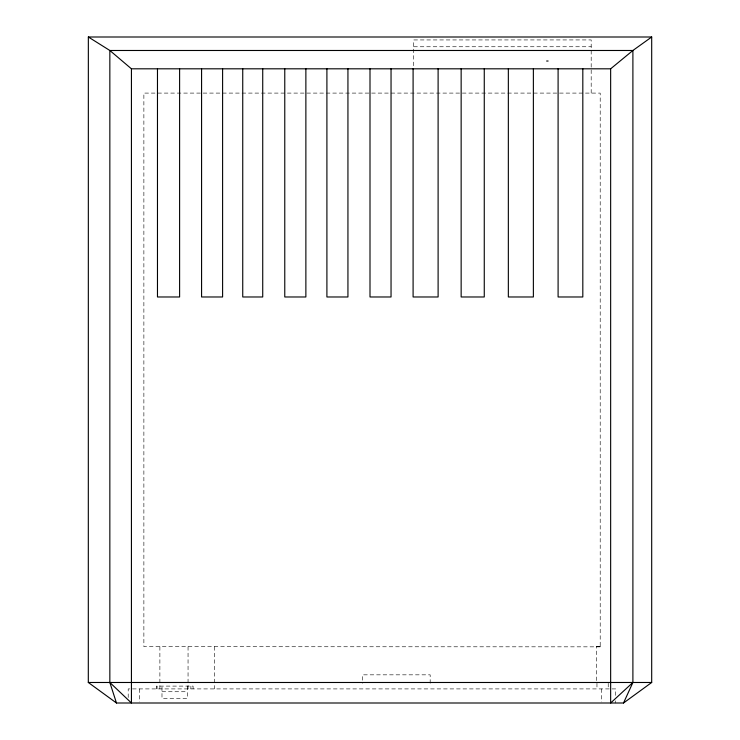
<?xml version="1.0" encoding="UTF-8"?>
<svg xmlns="http://www.w3.org/2000/svg" width="740" height="740" viewBox="0 0 740 740"><rect width="100%" height="100%" fill="white"/><g stroke="black" fill="none" stroke-linecap="round" stroke-linejoin="round"><path stroke-width="0.56" stroke-dasharray="3.7 2.78" d="M413.725 46.759L591.186 46.75M600.205 646.843L143.875 646.686L143.875 93.092L600.205 93.092L600.205 646.843L596.292 646.686L596.292 680.994M161.986 691.734L187.34 691.734M615.708 695.415L615.708 688.912L128.205 688.912L128.205 697.58M615.708 700.836L615.708 703M608.225 683.279L608.225 688.912M601.62 688.912L601.62 701.918M596.958 683.279L596.958 688.912M591.186 93.092L591.186 39.932L413.725 39.942L413.725 67.673M430.18 683.279L430.18 674.834L362.582 674.834L362.582 683.279M214.563 646.686L214.563 688.912M193.075 688.912L193.075 686.1L156.454 686.1L156.454 688.912M190.892 686.1L190.892 688.912M188.053 646.658L188.053 688.912M187.34 686.1L187.34 698.394L161.986 698.394L161.986 686.1M159.886 646.658L159.886 688.912M157.084 686.1L157.084 688.912M139.656 688.912L139.656 701.918M600.205 646.741L596.292 646.686L600.205 646.695"/><path stroke-width="1.11" d="M88.31 682.484L88.347 37L651.69 37L651.69 682.484L623.524 703L116.476 703L88.31 682.484L651.69 682.484M623.524 703L632.894 682.484L632.894 50.486L651.69 37M632.894 682.484L610.648 703L610.648 68.811L632.894 50.486L109.844 50.486L88.347 37M546.629 61.032L548.118 61.022M116.476 703L109.844 682.484L109.844 50.486L131.433 68.811L610.648 68.811M109.844 682.484L131.433 703L131.433 68.811M582.815 68.811L582.815 296.981L558.099 296.981L558.099 68.811M533.374 68.811L533.374 296.981L508.343 296.981L508.343 68.811M484.265 68.811L484.265 296.981L461.15 296.981L461.15 68.811M438.108 68.811L438.108 296.981L413.096 296.981L413.096 68.811M391.044 68.811L391.044 296.981L370 296.981L370 68.811M347.939 68.811L347.939 296.981L326.904 296.981L326.904 68.811M305.87 68.811L305.87 296.981L284.771 296.981L284.771 68.811M262.728 68.811L262.728 296.981L242.739 296.981L242.739 68.811M222.601 68.811L222.601 296.981L201.576 296.981L201.576 68.811M179.607 68.811L179.607 296.981L157.472 296.981L157.472 68.811"/></g></svg>
